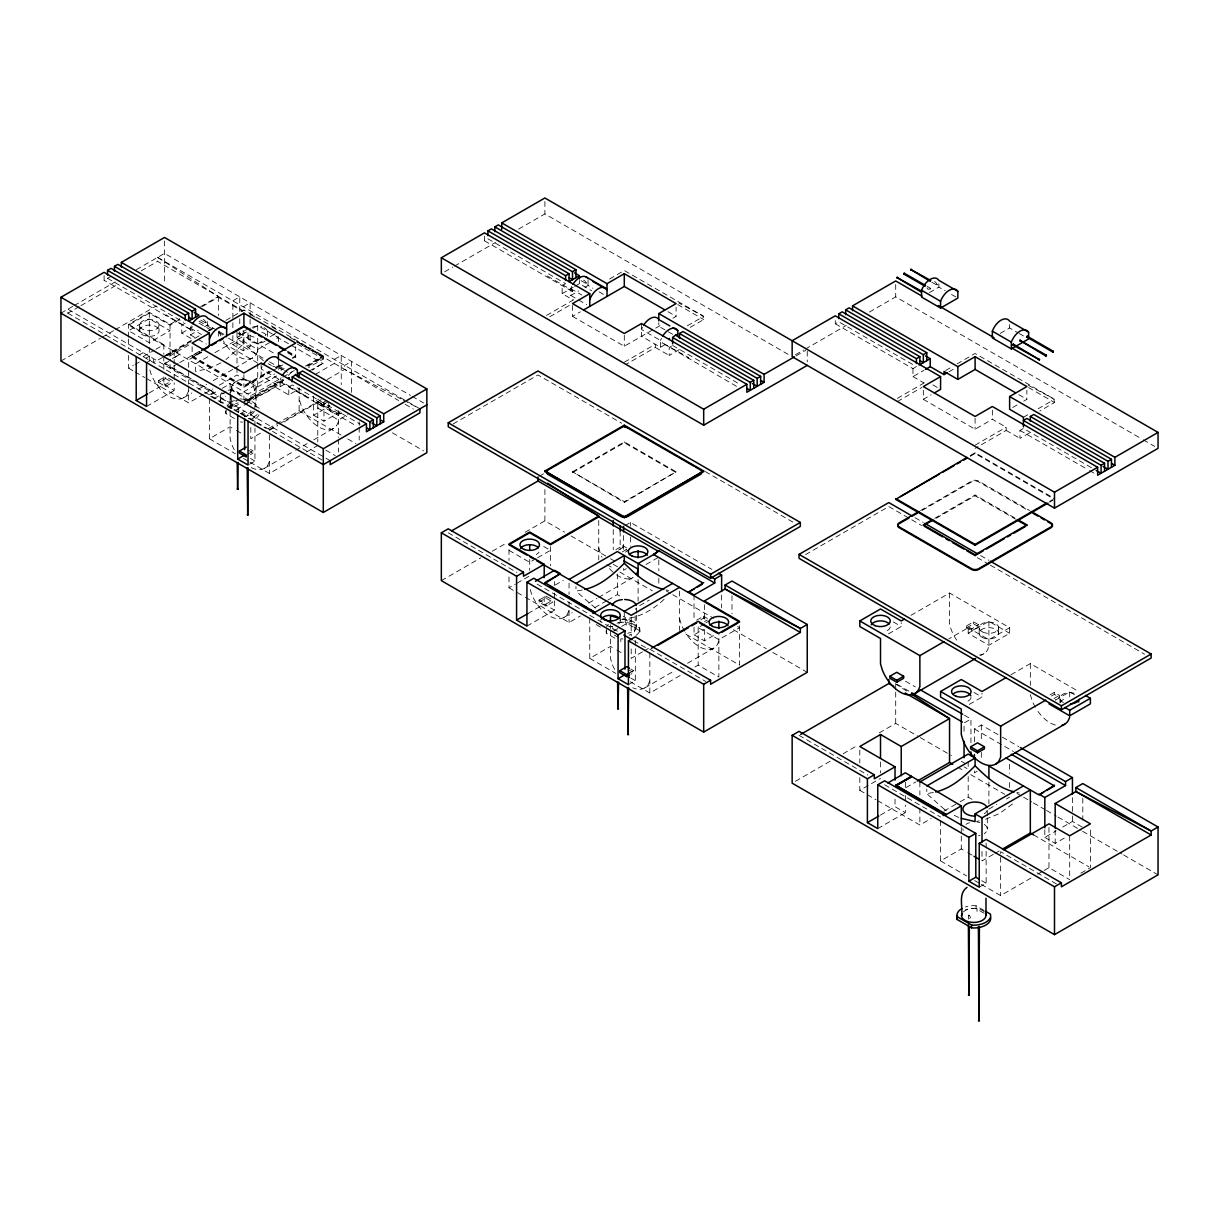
<?xml version="1.0" encoding="UTF-8"?>
<svg xmlns="http://www.w3.org/2000/svg" width="1219" height="1219" viewBox="0 0 1219 1219"><rect width="100%" height="100%" fill="white"/><g stroke="black" fill="none" stroke-linecap="round" stroke-linejoin="round"><path stroke-width="0.75" stroke-dasharray="5 3.75" d="M238.162 409.401C235.663 409.569 240.722 407.938 238.162 413.271M969.257 915.119C966.713 915.042 972.686 915.819 969.364 919.126M188.671 390.857L186.934 394.697A29.286 16.914 60 0 1 151.065 373.989L149.312 368.138M257.712 350.996L255.975 354.836A29.286 16.914 60 0 1 223.382 340.985M269.445 461.407L267.708 465.247A29.286 16.914 60 0 1 249.773 466.847M338.486 421.545L336.749 425.385A29.286 16.914 60 0 1 300.88 404.678L299.127 398.826M569.06 610.46L567.323 614.315A29.286 16.914 60 0 1 531.438 593.592L529.701 587.741M649.834 681.01L648.097 684.865A29.286 16.914 60 0 1 632.859 687.821M718.875 641.148L717.138 645.003A29.286 16.914 60 0 1 685.535 632.783M214.91 352.657L243.907 335.911L243.907 343.636L225.942 359.559M288.354 375.361L292.225 371.536L290.762 371.307M283.722 379.688C272.858 390.171 259.053 397.805 243.907 399.436L243.907 391.71L274.504 374.035M664.096 599.306C652.912 609.896 638.482 618.353 622.818 618.825M1012.547 803.946L999.26 813.667L984.251 819.762M220.929 362.912L210.171 368.047L195.573 371.536L195.573 363.811L208.464 356.375M104.103 275.524L104.103 280.309L111.005 276.317M60.95 313.192L72.744 306.38M74.1 305.603L115.195 281.879M136.391 269.628L164.504 253.4L410.498 395.428M330.197 460.675L67.853 309.199L67.853 313.192L79.281 306.594M80.911 305.649L118.441 283.981M141.282 270.801L157.601 261.369L242.871 310.601M60.95 361.022L100.4 338.242M102.046 337.297L113.55 330.654M115.195 329.709L156.291 305.984M128.605 337.145L128.605 324.345L149.312 312.399L170.035 324.345L179.696 318.768M200.632 306.685L218.353 296.446L157.601 257.392L157.601 261.369M179.696 319.561L170.035 325.153L149.312 313.192L128.605 325.153L250.809 395.703L281.406 378.027M202.247 306.548L218.353 297.253L242.703 311.302M185.212 323.157L181.768 325.153L181.768 333.122L194.034 340.208M138.966 355.049L143.111 352.657L143.111 356.634L154.264 350.203M181.768 333.122L192.754 326.783M155.849 349.274L163.818 344.672L163.818 354.165M128.605 355.415L128.605 368.199L133.389 365.441M134.974 364.511L139.758 361.753M146.128 358.081L149.312 356.238M191.368 325.884A13.836 7.984 -60 0 0 190.393 328.14L190.393 334.92L198.24 330.379M204.518 326.753L207.657 324.955L226.643 335.911M146.554 362.622L153.457 358.63L153.457 362.622L164.611 356.177M164.504 355.841L201.775 334.326M208.251 330.578L214.742 326.844M225.911 320.384L243.907 310.007L323.294 355.841L323.294 359.026L308.575 367.528M166.211 355.262L174.18 350.661L180.046 354.043L172.275 359.331M164.504 356.634L191.048 341.305M209.18 330.852L214.117 328.002M167.993 355.43L191.048 342.112M169.411 356.192L190.667 343.926M164.504 363.018L214.559 392.716L164.504 363.811L170.721 359.422M172.275 358.523L180.046 354.043M164.504 363.811L170.721 360.23M178.081 363.552L170.035 368.199L170.035 364.542M179.696 362.622L199.032 351.453M192.13 346.729L192.13 355.841L199.962 351.316M271.441 371.429L243.922 387.307L192.145 357.411L200.236 351.956M192.145 357.411L201.851 351.819M201.562 352.382L188.671 359.818L188.671 384.153M247.533 329.039L240.615 333.016L240.615 335.012L238.04 333.518M158.638 380.48L165.54 376.503L165.54 378.5L158.638 382.476L158.638 380.48L165.54 384.473L171.071 381.288M240.615 335.012L247.533 331.035M246.558 331.979L237.004 337.511L257.712 349.457L272.05 341.183M252.927 328.307L257.712 325.549L278.42 337.511L273.635 340.269M149.19 392.975L163.818 384.534L174.18 390.522L174.18 382.918M232.859 335.545L232.859 344.672L239.762 340.695L250.108 346.668L250.108 333.884M158.638 382.476L165.54 386.469L172.443 382.476L172.443 380.48L168.298 378.088M146.554 406.46L174.18 390.522M232.859 344.672L243.206 350.661L250.108 346.668M277.124 331.873L273.239 334.92L289.391 344.23M257.712 343.88L264.081 340.208M270.13 336.703L276.835 332.848M183.642 397.744L191.855 393.006M198.438 389.211L206.651 384.457M213.234 380.663L232.951 369.281M234.597 368.321L252.683 357.883M146.463 378.5L188.671 402.879L203.177 394.499M204.777 393.569L212.837 388.922M219.283 385.204L237.004 374.98L257.712 386.926L278.42 374.98M209.378 394.895L214.559 391.908M215.763 392.015L209.378 395.703L225.622 405.074M222.132 388.343L230.101 383.741L230.101 394.438M484.492 236.044L484.492 240.829L487.935 238.833L565.601 283.677L562.157 285.673L562.157 293.642L572.9 299.844M214.163 398.522L226.902 391.162M192.13 355.841L243.907 385.737L269.003 371.246M275.281 367.62L281.559 363.993M292.545 357.655L295.684 355.841L295.684 346.729M192.145 356.618L243.922 386.514L269.81 371.566M276.286 367.833L282.762 364.1M292.469 358.493L295.714 356.618L295.714 357.411L285.993 351.819M273.056 370.5L282.762 364.892M444.63 271.822L452.843 267.068M454.489 266.123L495.584 242.398M518.593 229.111L544.893 213.935L789.211 354.973M280.949 370.317L284.179 368.458M283.021 377.098L294.297 370.591M243.907 401.676L282.793 379.231M305.466 366.127L323.294 355.841L296.827 341.625M247.137 400.609L284.408 379.094M307.097 365.99L323.294 356.634L296.811 341.305M249.026 400.32L285.276 379.383M308.331 366.066L319.866 359.407A4.876 2.819 0 0 0 319.866 355.43L296.811 342.112M245.537 403.916L274.976 386.926L288.781 394.895L299.767 388.556M236.471 409.554L247.625 403.123M261.156 363.018L261.156 375.772L280.141 386.728L287.989 382.202M309.321 371.079L323.294 363.018L312.43 370.088M240.448 413.637L244.592 411.245L244.592 416.73M288.781 394.895L288.781 386.926L292.225 384.93L360.184 424.166M315.218 374.446L334.341 363.414L334.341 359.422L341.244 355.445L341.244 384.671M209.378 398.552L209.378 438.749L230.101 426.787L234.871 429.545M250.809 419.61L254.954 417.218L254.954 426.36M327.18 379.505L344.703 369.387L401.554 399.207M328.307 401.584L321.405 405.561L316.224 402.575L316.224 400.579L318.982 398.994M260.47 433.172L250.809 438.749L250.809 425.644M268.53 428.509L299.127 410.849L341.335 435.213M269.445 429.576L277.505 424.928M279.105 423.999L323.126 398.583M269.445 430.383L277.505 425.721M283.951 422.003L317.778 402.468L338.486 414.43L341.67 412.586M316.224 400.579L321.405 403.565L326.921 400.381M325.732 403.459L317.778 408.06L338.486 420.006L348.04 414.49M313.633 396.251L313.633 415.237L329.877 405.851M247.701 454.23L253.217 451.03L253.217 453.026L250.459 454.626M249.423 464.256L254.954 461.072L254.954 428.189M313.633 415.237L323.98 421.21L340.238 411.824M562.157 293.642L573.143 287.303M574.713 286.404L579.406 283.677L591.687 290.762M264.416 468.294L294.008 451.213M295.653 450.268L307.158 443.625M313.725 439.83L333.457 428.433M571.741 286.404A13.836 7.984 -60 0 0 570.782 288.659L570.782 295.44L578.629 290.914M584.907 287.288L588.046 285.475L592.784 288.217M249.971 462.184L269.445 473.429L300.057 455.754M306.502 452.036L317.778 445.529M546.523 315.416L574.332 299.371M609.576 279.029L624.296 270.527L703.683 316.361L703.683 319.561L688.964 328.048M549.799 316.727L571.056 304.445M572.503 305.436L572.503 316.361L580.351 311.835M453.133 423.953L537.99 374.964L621.614 423.237M572.503 316.361L624.296 346.257L654.1 329.054M655.67 328.14L661.947 324.513M672.934 318.174L676.073 316.361L676.073 307.249M624.296 362.211L655.35 344.261L655.35 347.461L625.926 364.451M687.333 325.808L703.683 316.361L678.876 303.043M641.544 323.538L641.544 336.292L660.53 347.263L668.378 342.722M671.471 346.12L669.17 347.461L669.17 355.43L680.141 349.091M539.377 476.202L543.506 473.81M572.534 471.799L624.311 441.903L676.088 471.799L624.311 502.487L572.534 471.799L624.311 501.695L676.088 471.799M572.534 472.606L624.311 442.71L676.088 472.606M835.289 320.597L835.289 323.797L838.748 321.801L916.414 366.645M795.428 354.775L803.656 350.036M805.302 349.091L846.397 325.351M869.406 312.064L895.706 296.887L1141.654 438.886M796.053 355.902L805.637 350.371M929.442 292.56L938.859 287.12L945.182 290.777M441.339 580.64L480.789 557.86M492.293 551.217L507.089 542.668M525.176 532.231L544.893 520.848L564.565 532.2M536.086 558.622L529.701 562.294L508.993 550.348M537.67 557.708L550.424 550.348L542.455 545.746M508.993 576.846L508.993 587.817L515.363 584.13M516.963 583.215L529.701 575.856M624.981 525.633L630.497 522.448L711.866 569.41M835.289 323.797L912.97 368.641L919.873 364.649M912.97 368.641L912.97 376.61L923.941 370.271M615.824 549.647L622.741 545.655L626.612 547.895M555.254 585.013L563.3 580.366M618.597 550.043L622.741 547.651L627.907 550.638L625.149 552.237M1000.205 333.412L1009.622 327.972L1017.53 332.543M539.027 600.098L545.929 596.121L552.832 600.098L552.832 602.095L545.929 606.087L539.027 602.095L539.027 600.098L545.929 604.091L552.832 600.098M622.391 551.841L626.536 549.449M539.027 602.095L545.929 598.102L552.832 602.095M897.336 398.384L926.775 381.395M945.67 370.485L950.576 367.65M957.113 363.872L975.093 353.48L1054.496 399.329L1054.496 402.514L1039.777 411.016M527.964 613.538L544.207 604.152L554.554 610.125L554.554 600.647M897.336 401.569L921.869 387.413M948.931 371.78L955.483 368.001M526.943 626.078L554.554 610.125M626.353 568.679L623.595 570.279L623.595 566.622M923.316 390.217L923.316 399.329L931.164 394.788M646.055 564.473L658.809 557.113M564.031 617.363L572.244 612.624M588.686 603.131L596.899 598.377M598.544 597.432L633.072 577.501A29.286 16.914 60 0 1 615.717 574.286M525.221 597.188L569.06 622.482L580.335 615.976M594.826 607.611L606.102 601.089M607.717 600.159L617.378 594.582L622.162 597.34M639.685 605.63L649.255 600.098M613.66 631.015L620.044 627.328M621.629 626.414L631.198 620.898L623.229 616.296M923.316 399.329L975.093 429.225L992.357 419.26L1006.163 427.229L1006.163 430.414L975.093 448.348M1012.76 407.481L1017.469 404.754M1023.731 401.142L1026.87 399.329L1026.87 390.217M589.767 618.17L589.767 658.367L610.475 646.405L615.26 649.163M975.093 445.164L1006.163 427.229M1023.427 417.264L1029.964 413.485M1038.146 408.761L1054.496 399.329L1028.028 385.113M970.233 455.54L975.093 452.737L1054.496 498.571M970.233 456.348L975.093 453.529L1054.496 499.379M1029.385 432.958L1019.968 438.383L1019.968 430.414L1023.427 428.418L1091.386 467.654M805.576 554.599L888.803 506.555L910.121 518.852M696.613 620.197L703.515 616.204L707.401 618.444M642.474 651.845L631.198 658.367L631.198 645.262M644.074 650.916L650.519 647.198M700.742 619.801L703.515 618.201L708.681 621.187L705.923 622.787M704.552 621.583L707.31 619.999M704.536 623.991L698.167 627.663L718.875 639.625L739.583 627.663L736.398 625.835M694.022 627.252L694.022 634.84L703.759 629.217M629.461 673.04L633.606 670.648L633.606 672.644L630.848 674.244M920.574 510.517L971.65 481.033A4.876 2.819 0 0 1 978.552 481.033L1029.628 510.517M922.219 510.365L971.65 481.84A4.876 2.819 0 0 1 978.552 481.84L1027.983 510.365M628.425 684.667L635.328 680.674L635.328 647.792M694.022 634.84L704.369 640.828L714.121 635.19M934.653 518.349L975.093 494.99L1015.549 518.349M936.268 518.212L975.093 495.783L1015.549 519.142M644.805 687.912L674.397 670.831M687.546 663.243L713.846 648.051M630.345 681.787L649.834 693.032L680.446 675.372M694.937 666.991L698.167 665.132L718.875 677.094L718.875 633.255M1049.635 501.375L1052.866 499.516M1049.635 502.182L1052.866 500.308M910.898 615.366L949.555 593.043L1009.622 627.724L1009.622 633.301L988.899 645.262L968.191 633.301L968.191 627.724L948.87 638.878M888.483 633.88L901.222 626.52L901.222 622.802M966.637 625.835L973.539 621.842L978.72 624.829L978.72 626.825L971.817 630.817L966.637 627.815L966.637 625.835L971.817 628.821L978.72 624.829M966.637 627.815L973.539 623.838L978.72 626.825M968.191 633.301L988.899 621.34L1009.622 633.301M1009.622 627.724L988.899 639.685L968.191 627.724M980.594 655.578L983.87 653.689M795.428 781.272L831.602 760.397M843.106 753.753L857.902 745.205M879.265 732.878L895.706 723.385L918.654 736.642M1010.993 674.747L1030.329 663.593L1079.028 691.706M969.257 704.43L981.996 697.07L981.996 693.352M970.949 742.752L970.949 718.997L964.046 722.989L964.046 732.116M859.806 777.554L859.806 790.354L880.514 778.392M974.408 741.746L974.408 728.962L981.31 724.985L1000.845 736.246M1050.184 694.784L1054.313 692.392L1059.494 695.379L1059.494 697.375L1055.349 699.767M1051.555 695.973L1054.313 694.388L1059.494 697.375M1053.978 698.563L1059.494 695.379M1055.349 700.178L1069.688 691.889L1074.457 694.647M906.052 787.565L915.728 781.973M880.392 815.13L895.02 806.688L905.367 812.677L905.367 805.073M877.756 828.615L905.367 812.677M977.166 771.216L974.408 772.816L974.408 769.159M877.665 800.654L919.873 825.019L931.148 818.513M944.024 811.077L958.53 802.711M960.145 801.782L968.191 797.119L972.975 799.877M988.899 809.081L996.868 804.479M1006.437 798.963L1009.622 797.119M940.58 820.707L940.58 860.904L961.288 848.942L966.073 851.7M993.272 854.382L981.996 860.904L981.996 847.799M994.887 853.452L999.717 850.664M1044.82 829.789L1044.82 837.377L1056.203 830.809M1062.694 827.061L1072.446 821.438L1082.792 827.411M979.238 887.203L986.141 883.226L986.141 850.329M1044.82 837.377L1055.182 843.365L1066.549 836.798M981.158 884.324L1000.647 895.569L1031.244 877.909M1037.689 874.191L1042.519 871.402M1044.134 870.457L1048.965 867.669L1069.688 879.63M1080.826 873.2L1090.396 867.669L1090.396 827.488M166.013 314.99L165.662 315.828L166.165 315.005L192.404 330.593L104.103 280.309M206.179 322.151C205.721 324.604 206.057 318.677 201.272 319.302M937.381 284.317C936.817 286.831 937.411 280.736 932.459 281.482M930.127 289.147C931.484 286.998 927.735 291.905 926.699 287.242M582.255 589.996L575.962 591.139L575.962 586.507M933.373 792.472L926.775 793.676L926.775 789.059M976.571 821.362L979.268 820.875M282.031 381.897L281.635 382.766L308.331 397.607L282.107 381.928L281.711 382.781M688.705 357.578L688.186 358.386L688.705 357.578L662.008 342.752L737.129 386.697M662.1 343.316L662.496 342.448M572.686 290.64L572.26 291.493L572.762 290.671L546.554 275.54L546.051 276.363L546.554 275.54M192.373 330.136L191.871 330.958M240.417 421.972L242.611 422.124M623.061 619.42L625.24 619.572L639.67 627.907L639.945 631.96A17.036 9.843 0 0 1 639.35 634.489M618.673 622.559A17.036 9.843 0 0 1 623.061 622.208L626.216 622.406A12.022 6.948 0 0 1 635.175 629.156A12.266 7.085 0 0 1 629.05 635.251M622.985 638.954L620.806 638.786L620.806 641.59L622.985 641.743M984.068 910.441L976.053 905.824L973.859 905.656A17.036 9.843 0 0 0 965.418 906.982M984.388 911.888A12.022 6.948 0 0 0 977.029 908.643L973.859 908.445A17.036 9.843 0 0 0 965.418 909.785M240.021 398.781L242.429 399.207M668.743 590.499L666.001 589.935M1016.814 792.472L1019.252 792.975M308.316 397.059L307.858 397.897M283.402 369.784L272.675 366.02M586.613 282.732C585.867 285.033 586.568 279.562 581.661 279.837M958.789 817.461L952.45 814.521M271.441 365.426L269.582 364.466M222.787 393.173L224.342 393.92M403.23 400.076L418.285 407.969M268.058 363.628L269.262 364.283M931.956 282.305L936.878 285.139M951.506 294.434L957.844 298.076M1019.114 333.457L1023.853 336.2M927.202 286.404L930.478 288.309M1143.3 439.83L1154.774 446.459M1028.562 387.551L1054.496 402.514M1018.779 394.651L1026.87 399.329M1019.968 430.414L1087.927 469.65M1089.557 470.58L1094.403 473.383M932.901 384.93L937.518 387.581M912.97 376.61L923.697 382.812M1006.163 430.414L1019.968 438.383M677.764 304.582L703.683 319.561M667.982 311.698L676.073 316.361M581.158 280.66L586.065 283.494M599.123 291.874L607.032 296.43M672.614 334.296L658.809 326.326L658.809 322.685M672.614 345.465L740.573 384.701M570.782 288.659L581.859 295.059M660.53 347.263L660.53 340.482L641.544 329.526A13.836 7.984 -60 0 1 642.52 327.256M484.492 240.829L572.26 291.493M570.782 295.44L577.105 299.097M578.69 300.011L586.705 304.628M655.35 347.461L669.17 355.43M915.027 517.709L923.24 522.448M980.625 555.574L988.822 560.313M911.751 519.797L921.594 525.48M977.348 557.662L988.822 564.29M990.453 565.235L1144.58 654.222M705.237 471.524L793.782 522.631M893.268 621.919L901.222 626.52M974.042 692.483L981.996 697.07M412.098 396.343L423.587 402.971M905.519 681.223L915.332 686.891M964.412 715.218L970.949 718.997M1002.46 737.19L1018.734 746.592M157.601 257.392L419.946 408.853M896.986 684.255L910.06 691.813M974.408 728.962L1013.461 751.513M250.672 314.685L257.27 318.479M272.096 327.042L278.679 330.852M290.213 337.511L295.166 340.36M296.507 341.579L398.689 400.563M405.196 404.312L413.409 409.066M297.375 344.063L323.294 359.026M291.006 345.16L323.294 363.811M287.593 351.163L295.684 355.841M287.623 351.956L295.714 356.618M238.589 332.848L275.799 354.318M200.769 320.125L205.676 322.974M278.42 365.807L283.174 368.549M198.941 321.115L212.06 328.688M218.612 332.467L226.81 337.206M228.456 338.151L267.814 360.87M269.445 361.814L287.486 372.237M392.427 432.821L423.572 450.801M571.132 535.994L608.845 557.769M610.475 558.713L615.397 561.548M666.229 590.895L671.151 593.744M672.781 594.689L713.785 618.353M733.457 629.705L766.248 648.645M772.8 652.424L807.237 672.309M920.299 737.586L951.445 755.567M961.288 761.25L966.21 764.084M1017.042 793.432L1021.964 796.281M1023.594 797.226L1031.792 801.95M1033.438 802.91L1044.912 809.538M1046.557 810.483L1056.385 816.151M1058.031 817.111L1080.979 830.352M1082.624 831.297L1121.983 854.016M1123.613 854.976L1158.05 874.846M199.032 323.157L211.298 330.242M613.248 564.29L617.683 566.85M964.046 766.827L967.017 768.534M223.229 343.103L257.316 362.79M606.864 564.595L613.355 568.344M619.846 572.092L652.317 590.834M957.677 767.132L964.168 770.88M970.659 774.629L1004.746 794.316M107.546 278.313L183.597 322.227M190.393 328.14L201.47 334.524M280.141 386.728L280.141 379.947L261.156 368.991A13.836 7.984 -60 0 1 262.131 366.736M338.486 413.637L317.778 401.676L317.778 441.872M288.781 386.926L356.74 426.162M190.393 334.92L196.731 338.562M198.301 339.476L206.316 344.108M347.826 438.962L355.948 443.655M686.007 634.215L739.583 665.132L739.583 623.945M1033.575 834.878L1088.765 866.739M128.605 324.345L163.818 344.672M230.101 389.318L250.809 401.28M259.281 408.289L244.867 399.969L244.867 402.758M639.945 631.96L639.67 630.695L625.24 622.36L625.24 619.572M325.732 450.116L335.301 455.647M67.853 313.192L321.999 459.929M448.242 532.81L516.947 572.473M537.137 584.13L589.767 614.513M649.834 649.194L705.664 681.421M799.054 735.347L867.76 775.01M884.659 784.762L940.58 817.05M1056.477 883.958L1000.647 851.731L1000.647 895.569M227.237 406.003L232.113 408.822M233.728 409.752L266.199 428.494M589.767 615.305L596.259 619.054M597.889 619.999L617.363 631.244M633.606 640.615L648.203 649.057M596.137 624.57L602.521 628.257M614.391 635.099L619.191 637.872M165.54 378.5L172.443 382.476M226.323 409.858A17.036 9.843 0 0 0 225.728 412.388L226.003 413.652L237.217 420.113M606.696 629.461A17.036 9.843 0 0 0 606.102 631.991L606.376 633.255L615.991 638.802M128.605 368.199L133.48 371.003M135.096 371.947L144.848 377.57M236.471 430.475L242.84 434.147M508.993 587.817L515.485 591.565M517.115 592.495L523.606 596.243M616.86 650.077L623.229 653.765M859.806 790.354L876.034 799.725M967.657 852.614L972.442 855.372M250.459 449.445L253.217 451.03M630.848 669.063L633.606 670.648M247.701 449.841L253.217 453.026M628.09 669.46L633.606 672.644M250.505 458.512L254.954 461.072M630.893 678.114L635.328 680.674M981.706 880.651L986.141 883.226M209.378 438.749L235.358 453.742M243.48 458.435L248.341 461.239M589.767 658.367L615.747 673.36M940.58 860.904L966.545 875.897M974.667 880.575L979.543 883.394M984.068 913.229L976.053 908.612L976.053 905.824M895.188 683.646L907.987 691.874M944.725 809.614L946.325 810.757M263.456 360.702L243.907 343.636M595.512 608.205L575.962 591.139M944.405 809.37L926.775 793.676M1030.329 694.617L1032.066 700.468A29.286 16.914 60 0 0 1035.358 707.325M679.516 618.429L681.253 624.296A29.286 16.914 60 0 0 684.545 631.137M598.742 547.88L600.479 553.731A29.286 16.914 60 0 0 601.988 557.205M219.222 331.202L220.09 334.128A29.286 16.914 60 0 0 222.468 339.309M1082.792 798.186L1082.792 820.113M1072.446 797.683L1072.446 814.124M1072.446 815.953L1072.446 821.438M1069.688 691.889L1069.688 697.344M1069.688 835.792L1069.688 877.802M1059.951 698.746L1059.951 702.464M1055.182 830.078L1055.182 843.365M1054.313 692.392L1054.313 694.388M1048.965 827.488L1048.965 867.669M1030.329 663.593L1030.329 685.489M1009.622 324.589L1009.622 327.972M1009.622 764.237L1009.622 773.379M1009.622 782.507L1009.622 787.992M998.635 627.252L998.635 632.829M992.357 410.148L992.357 419.26M988.899 621.34L988.899 646.786L987.161 650.626A29.286 16.914 60 0 1 979.588 655.014M988.899 782.095L988.899 803.687M987.299 810.665L987.299 816.547M987.299 817.919L987.299 829.24M986.141 843.03L986.141 848.515M981.31 724.985L981.31 741.426M981.31 752.382L981.31 759.696M979.177 628.196L979.177 633.773M977.029 908.643L977.029 911.431M975.093 418.285L975.093 429.225M975.093 452.737L975.093 453.529M975.093 494.99L975.093 495.783M973.539 621.842L973.539 623.838M971.817 628.821L971.817 630.817M968.404 915.256L968.389 919.126M968.191 761.555L968.191 767.178M968.191 776.533L968.191 797.119M961.288 827.351L961.288 848.942M949.555 593.043L949.555 624.067L951.292 629.918A29.286 16.914 60 0 0 958.881 643.053M938.859 283.737L938.859 287.12M919.873 781.973L919.873 795.078M919.873 808.182L919.873 825.019M905.367 782.293L905.367 787.992M905.367 795.58L905.367 803.184M895.706 284.484L895.706 296.887M895.706 684.758L895.706 690.274M895.706 692.118L895.706 723.385M895.02 799.1L895.02 806.688M880.514 761.951L880.514 772.907M859.806 750.157L859.806 762.942M807.237 351.224L807.237 361.845M731.994 595.649L731.994 613.919M721.633 595.146L721.633 607.946M704.369 604.761L704.369 621.842M704.369 629.431L704.369 640.828M703.515 616.204L703.515 618.201M698.167 626.779L698.167 665.132M694.022 594.979L694.022 619.663M679.516 591.063L679.516 630.467M658.809 559.871L658.809 570.842M658.809 578.141L658.809 585.455M649.834 652.851L649.834 693.032M639.67 627.907L639.67 630.695M638.101 579.558L638.101 601.15M636.486 608.129L636.486 614.01M636.486 615.382L636.486 626.688M635.328 640.493L635.328 645.963M635.175 615.839L635.175 629.156M631.198 617.18L631.198 635.907M630.497 522.448L630.497 526.09M630.497 537.061L630.497 546.188M626.216 622.406L626.216 625.195M624.296 335.332L624.296 346.257M624.311 441.903L624.311 442.71M624.311 501.695L624.311 502.487M624.296 611.328L624.296 619.054M623.595 535.568L623.595 552.009M622.741 545.655L622.741 547.651M620.151 531.073L620.151 549.342M620.227 615.61L620.227 621.187M617.378 573.997L617.378 594.582M613.248 529.579L613.248 549.678M610.475 624.814L610.475 628.41M610.475 630.208L610.475 658.29L612.212 664.142A29.286 16.914 60 0 0 615.519 670.999M606.376 630.467L606.376 633.255M598.742 520.513L598.742 559.902M588.046 280.385L588.046 285.475M579.406 280.492L579.406 283.677M569.06 583.093L569.06 594.415M569.06 601.896L569.06 622.482M554.554 581.661L554.554 585.455M554.554 593.043L554.554 598.742M550.424 546.615L550.424 565.89M545.929 596.121L545.929 598.102M545.929 604.091L545.929 606.087M544.893 201.531L544.893 213.935M544.893 489.566L544.893 520.848M544.207 596.563L544.207 604.152M529.701 559.414L529.701 570.37M508.993 549.449L508.993 560.405M359.194 421.774L359.194 425.431M359.194 427.259L359.194 440.044M351.605 392.472L351.605 361.418L344.703 365.41L344.703 369.387M338.486 410.635L338.486 437.377M338.486 439.206L338.486 452.005M328.749 402.94L328.749 408.533M323.98 402.224L323.98 421.21M321.298 356.618L321.298 357.411M321.405 403.565L321.405 405.561M299.127 387.871L299.127 410.849M278.42 336.612L278.42 342.082M278.42 360.336L278.42 369.494M274.976 383.741L274.976 386.926M269.445 435.061L269.445 473.429M267.433 331.446L267.433 337.023A9.767 5.638 0 0 0 261.856 332.406M257.712 325.549L257.712 331.004M257.712 338.272L257.712 361.753M257.712 363.552L257.712 386.926M256.097 386.713L256.097 407.085M254.786 407.634C255.853 398.247 257.3 381.212 244.09 379.414C236.73 378.484 229.842 385.097 230.482 392.472M250.809 395.703L250.809 403.184M250.809 410.666L250.809 418.163M250.108 317.443L250.108 302.83L243.206 306.807L243.206 310.464M250.108 319.271L250.108 332.056M247.975 337.983L247.975 332.391A9.767 5.638 0 0 0 255.99 337.465M243.907 310.007L243.907 310.799M243.907 374.797L243.907 385.737M243.922 386.514L243.922 387.307M243.206 330.562L243.206 350.661M239.762 311.47L239.762 296.842L232.859 300.834L232.859 320.932M239.762 318.768L239.762 324.254M239.762 331.553L239.762 340.695M237.004 331.918L237.004 365.609M237.004 367.483L237.004 374.98M232.859 322.761L232.859 328.231M231.701 386.713L231.701 393.95M231.701 395.764L231.701 407.085M230.482 394.377L230.482 407.695M230.101 396.205L230.101 408.807M230.101 410.605L230.101 438.688L231.839 444.539A29.286 16.914 60 0 0 235.13 451.38M226.003 410.849L226.003 413.652M220.349 395.398L220.349 400.99M218.353 296.446L218.353 315.492M218.353 331.157L218.353 338.471M207.657 321.557L207.657 324.955M188.671 386.027L188.671 402.879M174.18 350.661L174.18 363.948M174.18 365.837L174.18 381.029M170.035 324.345L170.035 357.228M165.54 384.473L165.54 386.469M164.504 240.996L164.504 282.838M163.818 356.07L163.818 369.357M163.818 376.945L163.818 384.534M159.064 325.443A9.767 5.638 0 0 1 144.01 329.877A9.767 5.638 0 0 1 144.878 320.125A9.767 5.638 0 0 1 159.064 325.443L159.064 331.019A9.767 5.638 0 0 1 144.01 335.454A9.767 5.638 0 0 1 144.878 325.702A9.767 5.638 0 0 1 159.064 331.019M149.312 312.399L149.312 360.854M139.575 324.848L139.575 330.44M128.605 338.973L128.605 348.101M613.066 572.138A29.286 16.914 60 0 1 608.068 566.865M538.996 552.085A9.767 5.638 0 0 1 536.238 554.523M620.029 619.724A9.767 5.638 0 0 1 618.673 623.96M612.517 626.414A9.767 5.638 0 0 1 609.972 626.52M600.937 622.071A9.767 5.638 0 0 1 600.723 620.593M616.997 623.122A12.266 7.085 0 0 1 623.077 622.178M606.696 626.673A17.036 9.843 0 0 1 608.403 624.326M639.35 631.686A17.051 9.843 0 0 1 634.947 636.074M621.629 619.602A12.205 7.04 0 0 1 636.105 624.722A12.205 7.04 0 0 1 627.694 633.24M614.65 630.787A12.205 7.04 0 0 1 614.193 630.436M613.081 629.278A12.205 7.04 0 0 1 612.563 628.44M612.228 627.572A12.205 7.04 0 0 1 612.09 626.246M636.196 608.083A12.205 7.04 0 0 1 635.495 609.348M660.53 340.482A13.836 7.984 -60 0 1 661.49 338.227M253.064 411.519A12.205 7.04 0 0 1 240.493 413.622M231.991 408.395A12.205 7.04 0 0 1 236.425 401.295M243.526 399.817A12.205 7.04 0 0 1 256.097 406.643M230.924 407.786A12.266 7.085 0 0 1 236.608 403.504M254.36 411.352A12.266 7.085 0 0 1 245.735 416.334M228.014 404.708A17.036 9.843 0 0 1 238.299 400.152M228.014 407.496A17.036 9.843 0 0 1 238.299 402.94M257.255 414.43A17.051 9.843 0 0 1 248.386 418.742M258.961 414.871A17.036 9.843 0 0 1 252.303 420.342M280.141 379.947A13.836 7.984 -60 0 1 281.117 377.692M319.866 354.622A4.876 2.819 0 0 1 319.866 358.615M247.381 400.472A4.876 2.819 0 0 1 246.375 400.914M167.216 355.217A4.876 2.819 0 0 1 167.993 354.622M238.284 404.342A9.767 5.638 0 0 1 229.583 406.902M220.548 402.453A9.767 5.638 0 0 1 225.667 396.251M341.792 413.363A9.767 5.638 0 0 1 331.263 411.854A9.767 5.638 0 0 1 329.648 405.653M228.06 390.187A9.767 5.638 0 0 1 239.381 397.44M234.536 400.716A9.767 5.638 0 0 1 222.833 399.466A9.767 5.638 0 0 1 221.904 392.625M265.163 341.137A9.767 5.638 0 0 1 251.404 341.808A9.767 5.638 0 0 1 250.245 333.869M264.005 327.621A9.767 5.638 0 0 1 265.163 335.56M252.135 327.301A9.767 5.638 0 0 1 261.856 326.829M963.33 911.949A12.266 7.085 0 0 1 973.89 908.414M987.009 810.62A12.205 7.04 0 0 1 984.251 813.743M984.251 824.349A12.205 7.04 0 0 1 984.251 833.674M979.939 835.472A12.205 7.04 0 0 1 978.507 835.777M963.193 830.55A12.205 7.04 0 0 1 962.903 828.783M965.936 824.349A12.205 7.04 0 0 1 969.562 822.734M977.013 822.048A12.205 7.04 0 0 1 979.939 822.551M1060.073 702.86A9.767 5.638 0 0 1 1066.366 698.548M1063.379 702.571A9.767 5.638 0 0 1 1062.221 694.632A9.767 5.638 0 0 1 1075.981 693.961M1055.364 725.061A29.286 16.914 60 0 1 1036.348 708.955M971.04 697.375A9.767 5.638 0 0 1 965.722 702.098M890.266 626.825A9.767 5.638 0 0 1 884.948 631.549M247.228 415.146L248.204 415.222L247.228 415.146M149.312 318.768L128.605 330.73L149.312 342.691L170.035 330.73L149.312 318.768M237.476 392.914A12.205 7.04 0 0 0 256.097 387.154A12.205 7.04 0 0 0 238.132 380.724A12.205 7.04 0 0 0 237.476 392.914M982.605 637.613A9.767 5.638 0 0 0 998.513 634.291A9.767 5.638 0 0 0 985.592 627.998A9.767 5.638 0 0 0 982.605 637.613M982.605 632.021A9.767 5.638 0 0 0 998.513 628.714A9.767 5.638 0 0 0 985.592 622.421A9.767 5.638 0 0 0 982.605 632.021"/><path stroke-width="1.5" d="M238.162 462.534L237.614 489.428L237.202 462.534M618.551 682.152L618.003 709.047L617.591 682.152M969.364 926.638L968.815 995.283L968.404 924.749M248.204 467.867L247.716 515.165L247.213 467.867M628.593 687.47L628.105 734.767L627.602 687.486M979.406 926.714L978.918 1021.019L978.415 926.73M636.364 574.454L638.101 570.599M1069.688 717.336L1067.935 721.176A29.286 16.914 60 0 1 1061.886 725.32M237.202 489.109L238.162 489.109M617.591 708.727L618.551 708.727M968.404 994.963L969.364 994.978M247.228 514.799L248.204 514.86M627.617 734.417L628.593 734.478M978.43 1020.653L979.406 1020.73M575.962 583.429L624.296 555.529L624.296 563.239C613.157 574.484 600.647 585.76 584.785 589.402M919.873 781.973L968.191 754.073L975.093 758.066L975.093 765.776C963.97 777.021 951.46 788.297 935.598 791.939M966.987 887.371C957.982 893.679 962.903 906.494 961.684 915.454A12.266 7.085 0 0 1 962.111 913.64M702.068 582.499L653.628 554.523L658.809 550.744L714.73 583.032L714.73 579.04L721.633 575.048L721.633 591.489M121.351 267.159L121.351 262.375L164.504 237.461L426.848 388.922L426.848 452.691L323.294 512.483L60.95 361.022L60.95 297.253L104.103 272.34L209.378 333.122L209.378 345.876M107.546 275.128L107.546 270.344L111.005 268.348L188.671 313.192L188.671 321.161L199.032 315.188L194.171 312.384M114.449 271.136L114.449 266.351L117.908 264.355L195.573 309.199L195.573 317.169M107.546 270.344L185.212 315.188L188.671 313.192M114.449 266.351L192.13 311.195L195.573 309.199M209.378 333.122L192.13 343.088L243.907 372.984L261.156 363.018L366.447 423.801L366.447 431.77L383.711 421.804L383.711 413.835L278.42 353.053L278.42 358.508M121.351 262.375L226.643 323.157L243.907 313.192L295.684 343.088L278.42 353.053M201.531 350.402L243.907 325.945L285.977 350.234M205.097 349.152L208.327 347.278M211.573 345.404L216.418 342.615M219.664 340.741L222.894 338.867M232.6 333.259L243.922 326.722L255.259 333.259M136.208 356.634L136.208 400.487L147.575 393.92M807.237 365.395L703.683 425.187L441.339 273.711L441.339 257.773L484.492 232.859L589.767 293.642L589.767 306.396M487.935 235.648L487.935 230.863L491.394 228.867L569.06 273.711L569.06 281.696L579.406 275.707L579.406 278.892M494.838 231.671L494.838 226.886L498.297 224.89L575.962 269.734L575.962 277.703M501.74 229.279L501.74 222.894L544.893 197.981L1054.496 492.202L1097.649 467.288L1097.649 475.258L1114.897 465.292L1114.897 457.323L1009.622 396.541L1009.622 409.294L1023.427 417.264L1023.427 426.833M292.225 381.745L292.225 376.961L295.684 374.964L373.349 419.808L373.349 427.778M299.127 377.768L299.127 372.984L302.586 370.987L380.252 415.831L380.252 423.801M239.412 451.03L246.314 455.022L246.314 457.018L239.412 453.026L239.412 451.03L246.314 447.053M237.69 415.222L237.69 459.075L244.592 455.083M487.935 230.863L565.601 275.707L569.06 273.711M494.838 226.886L572.503 271.73L575.962 269.734M589.767 293.642L572.503 303.607L624.296 333.503L641.544 323.538L746.836 384.32L746.836 392.289L764.084 382.339L764.084 374.355L658.809 313.573L658.809 320.871M501.74 222.894L607.032 283.677L624.296 273.711L676.073 303.607L658.809 313.573M60.95 297.253L323.294 448.714L366.447 423.801M292.225 376.961L369.89 421.804L373.349 419.808M299.127 372.984L376.808 417.812L380.252 415.831M383.711 413.835L426.848 388.922M583.49 310.022L624.296 286.465L664.736 309.824M426.848 404.86L323.294 464.652L60.95 313.192M448.242 422.795L537.99 370.972L800.334 522.433L800.334 526.425L710.586 578.248L448.242 426.772L448.242 422.795L710.586 574.256L800.334 522.433M672.614 343.865L672.614 337.495L676.225 334.478L675.829 335.347L753.738 380.343L753.738 388.312M679.516 338.288L679.516 333.503L682.975 331.507L760.641 376.351L760.641 384.32M544.893 471.022L624.296 425.187L703.683 471.022L624.296 517.664L544.893 471.022L624.296 516.856L703.683 471.022M544.893 471.814L574.728 454.596M575.673 454.047L589.554 446.032M590.255 445.621L624.296 425.98L693.961 466.207M725.092 585.013L800.334 628.471L800.334 632.448L725.092 589.006L725.092 585.013L731.994 581.036L807.237 624.478L807.237 672.309L703.683 732.101L441.339 580.64L441.339 532.81L448.242 528.817L523.5 572.26L523.5 576.252L544.207 564.29L544.207 577.577M451.502 530.92L537.99 480.987L598.742 516.064L550.424 543.964L529.701 532.002L508.993 543.964L544.207 564.29M838.748 318.616L838.748 313.832L842.192 311.835L919.873 356.679L919.873 364.649L930.219 358.676L930.219 366.645L944.024 374.614L947.3 372.724M845.651 314.624L845.651 309.839L849.11 307.843L926.775 352.687L926.775 360.656M852.553 310.632L852.553 305.862L895.706 280.949L921.945 296.095M441.339 257.773L703.683 409.234L746.836 384.32M672.614 337.495L750.279 382.339L753.738 380.343M679.516 333.503L757.182 378.347L760.641 376.351M764.084 374.355L794.453 356.832M940.58 308.041L957.844 298.076L957.844 291.311L938.859 280.34A13.836 7.984 -60 0 0 930.219 279.349A13.836 7.984 -60 0 0 921.594 290.305L921.594 297.086L940.58 308.041L940.58 301.276A13.836 7.984 -60 0 1 949.205 290.305A13.836 7.984 -60 0 1 957.844 291.311M441.339 532.81L516.582 576.252L523.5 572.26M516.582 576.252L516.582 620.09L526.943 626.078L526.943 582.225L533.846 578.248L624.981 630.863L624.981 669.216M838.748 313.832L916.414 358.676L919.873 356.679M845.651 309.839L923.316 354.683L926.775 352.687M535.446 581.311L554.554 570.279L560.42 573.661L544.893 583.429M560.42 573.661L544.893 582.621L594.948 612.319M925.511 369.357L930.219 366.645M569.06 579.436L617.378 551.537L739.583 622.086M516.582 620.09L527.964 613.538M934.303 392.99L940.58 389.364L940.58 376.61L923.316 386.575L975.093 416.471L992.357 406.506L1097.649 467.288M852.553 305.862L957.844 366.645L975.093 356.679L1026.87 386.575L1009.622 396.541M658.809 550.744L653.628 554.523M655.624 553.38L638.101 563.498L638.101 575.962M944.024 374.614L944.024 371.429L957.844 379.399L975.093 369.433L1015.549 392.792M1011.343 348.908L1028.607 338.943L1028.607 332.162L1009.622 321.207A13.836 7.984 -60 0 0 1000.982 320.201A13.836 7.984 -60 0 0 992.357 331.172L992.357 337.937L1011.343 348.908L1011.343 342.128A13.836 7.984 -60 0 1 1019.968 331.172A13.836 7.984 -60 0 1 1028.607 332.162M592.952 613.477L610.475 603.359M624.296 611.328L672.614 583.429M679.516 587.406L631.198 615.305L536.589 560.694M694.358 588.807L688.156 592.388L703.683 582.621M697.466 587.009L702.129 584.328M526.943 582.225L618.079 634.84L624.981 630.863M714.73 583.032L694.022 594.979L688.156 591.596M618.079 634.84L618.079 678.693L628.425 684.667L628.425 640.828L635.328 636.836L710.586 680.278L710.586 684.27L800.334 632.448M1030.329 421.241L1030.329 416.471L1033.788 414.475L1111.454 459.319L1111.454 467.288M990.453 561.258L1151.147 654.024L1151.147 658.016L1061.399 709.824L799.054 558.363L799.054 554.386L888.803 502.563L911.751 515.82M1048.005 503.112L975.093 545.213L895.706 499.379L967.002 457.415M900.567 496.56L939.453 474.115M942.698 472.241L954.035 465.688M957.281 463.829L960.511 461.955M963.757 460.081L967.002 458.207M651.449 648.264L698.167 621.294L718.875 633.255L739.583 621.294L704.369 600.967L725.092 589.006L800.334 628.471L807.237 624.478M657.894 645.339L688.491 627.663M691.722 625.804L696.552 623.016M629.461 675.036L626.703 676.636L619.801 672.644L619.801 670.648L626.703 666.671L629.461 668.256M618.079 678.693L624.981 674.701L629.415 677.261M619.801 670.648L626.703 674.64L629.461 673.04M918.928 511.477L899.15 522.89A4.876 2.819 0 0 0 899.15 526.882L971.65 568.724A4.876 2.819 0 0 0 978.552 568.724L1051.037 526.882A4.876 2.819 0 0 0 1051.037 522.89L1031.274 511.477M909.039 517.984L899.15 523.682A4.876 2.819 0 0 0 899.15 527.675L971.65 569.532A4.876 2.819 0 0 0 978.552 569.532L1051.037 527.675A4.876 2.819 0 0 0 1051.037 523.682L1047.746 521.778M912.33 516.079L917.282 513.229M722.059 632.204L737.983 623.016M931.407 520.208L923.316 524.886L975.093 554.782L1026.87 524.886L1026.87 525.679L1017.164 520.071M923.316 525.679L933.023 520.071M628.425 640.828L703.683 684.27L710.586 680.278M1104.551 463.296L1026.87 418.452L1023.427 420.448L1101.092 465.292L1104.551 463.296L1104.551 471.265M1030.329 416.471L1107.995 461.3L1111.454 459.319M1114.897 457.323L1158.05 432.41L1158.05 448.348L1054.496 508.14L792.152 356.679L792.152 340.726L835.289 315.812L940.58 376.61M895.706 498.571L975.093 544.421L1046.39 503.249M859.806 620.943L919.873 655.624L919.873 686.647L918.12 690.487A29.286 16.914 60 0 1 882.251 669.78L880.514 663.928L880.514 638.482L859.806 626.52L859.806 620.943L880.514 608.982L901.222 620.943L904.452 619.084M967.002 550.897L975.093 555.574L983.184 550.897M986.43 549.038L1004.227 538.752M1007.458 536.893L1010.703 535.019M1013.934 533.16L1025.255 526.608M919.873 655.624L944.024 641.666M889.84 676.286L896.742 672.294L903.645 676.286L903.645 678.282L896.742 682.259L889.84 678.282L889.84 676.286L896.742 680.263L903.645 676.286M1075.889 787.55L1151.147 831.008L1151.147 834.985L1075.889 791.542L1075.889 787.55L1082.792 783.573L1158.05 827.015L1158.05 874.846L1054.496 934.638L792.152 783.177L792.152 735.347L799.054 731.354L874.297 774.796L874.297 778.789L895.02 766.827L895.02 780.114M800.685 734.402L888.803 683.524L893.725 686.373M914.829 693.55L975.657 658.428M940.58 691.493L1000.647 726.174L1000.647 757.197L998.91 761.037A29.286 16.914 60 0 1 963.025 740.329L961.288 734.478L961.288 709.031L940.58 697.07L940.58 691.493L961.288 679.532L981.996 691.493L1006.163 677.551M911.187 693.931L949.555 718.601L901.222 746.5L880.514 734.539L859.806 746.5L895.02 766.827M792.152 735.347L867.395 778.789L874.297 774.796M877.756 784.762L884.659 780.785L975.794 833.4L975.794 877.238L968.892 881.23L968.892 837.377L877.756 784.762L877.756 828.615L867.395 822.627L867.395 778.789M887.843 782.933L905.367 772.816L911.233 776.198L961.288 805.896L961.288 825.553M918.303 799.009L895.706 785.965L911.233 776.198M895.706 785.965L911.233 776.991L895.706 785.173L939.3 811.031M1000.647 726.174L1045.75 700.133M970.614 746.836L977.516 742.843L984.419 746.836L984.419 748.832L977.516 752.809L970.614 748.832L970.614 746.836L977.516 750.828L984.419 746.836M917.343 781.044L949.555 762.454L952.801 764.328M799.054 554.386L1061.399 705.847L1151.147 654.024M926.775 785.965L975.093 758.066M867.395 822.627L878.762 816.075M1064.903 707.477L1069.688 710.235L1090.396 698.274L1090.396 703.851L1069.688 715.812L1048.965 703.851M995.618 764.1L1064.644 724.238M943.171 815.557L945.761 814.063L945.761 814.856L942.531 812.997L945.761 814.856L961.288 805.896M961.288 818.36L975.093 821.591L975.093 813.865L1023.427 785.965M975.093 813.865L981.996 817.858L1030.329 789.942L1030.329 833.004L1002.947 848.805M988.899 778.499L988.899 766.035L1038.954 794.925L1054.496 785.173M1040.508 794.041L1043.616 792.243M1046.725 790.445L1054.496 785.965L1006.056 758.005M968.892 837.377L975.794 833.4M1015.092 752.458L1065.543 781.577L1072.446 777.6L1072.446 794.041M1038.954 794.133L1044.82 797.516L1065.543 785.569L1065.543 781.577M968.892 881.23L979.238 887.203L979.238 843.365L986.141 839.373L1061.399 882.815L1061.399 886.807L1151.147 834.985M1055.182 828.173L1055.182 803.504L1075.889 791.542L1151.147 831.008L1158.05 827.015M1003.862 849.872L1048.965 823.831L1069.688 835.792L1090.396 823.831L1055.182 803.504M979.238 843.365L1054.496 886.807L1061.399 882.815M1012.989 344.947L1013.233 344.078L1012.837 344.947L1039.533 359.773L1013.355 344.139M921.93 291.371L896.879 277.429L921.427 292.194M897.001 278.023L897.352 277.185M1052.926 352.139L1026.596 336.947L1027.16 336.185L1053.323 351.285L1052.805 352.078L1053.323 351.285M1046.42 355.247L1019.785 340.299L1045.948 356.085L1046.42 355.247L1045.948 356.085M1019.815 340.97L1020.212 340.101M903.828 274.016L904.193 273.147L903.767 274.001L925.053 286.282M961.913 908.536A17.036 9.843 0 0 0 956.915 915.454L957.189 916.718L971.604 925.038L973.798 925.191A17.051 9.843 0 0 0 990.148 917.937M957.509 915.713A17.036 9.843 0 0 0 956.915 918.242L957.189 919.507L971.604 927.827L973.798 927.994A17.036 9.843 0 0 0 990.742 918.197L990.468 914.143L985.668 911.37M617.987 617.896L610.475 615.824L610.475 621.218M1027.206 336.261L1026.718 337.008M1039.563 359.27L1039.045 360.077M663.791 589.402C647.914 585.76 635.419 574.469 624.296 563.239M1014.269 791.862C998.544 788.16 986.156 776.93 975.093 765.776M930.828 280.538L910.684 269.445L930.326 281.36M910.669 270.008L911.172 269.186M904.315 273.224L925.556 285.459M921.594 290.305L940.58 301.276M992.357 331.172L1011.343 342.128M938.34 305.558L994.079 337.739M1012.12 348.162L1158.05 432.41M925.373 355.872L930.219 358.676M1111.667 463.418L1114.897 465.292M920.086 360.794L923.316 362.652L923.316 354.683M1103.149 466.481L1107.995 469.285L1107.995 461.3M1096.231 470.458L1101.092 473.262L1101.092 465.292M1032.92 513.229L1037.857 516.079M1041.148 517.984L1044.454 519.888M1018.779 520.208L1026.87 524.886M585.867 276.789L604.853 287.745M592.784 281.437L607.032 289.665A13.836 7.984 -60 0 0 598.392 288.659A13.836 7.984 -60 0 0 589.767 299.63M660.393 320.475L669.886 325.945M673.04 327.774L677.794 330.517L677.794 335.591M574.56 272.904L579.406 275.707M760.854 380.465L764.084 382.339M569.273 277.825L572.503 279.7L572.503 271.73M752.336 383.513L757.182 386.316L757.182 378.347M747.049 388.434L750.279 390.309L750.279 382.339M924.871 523.393L977.348 553.685M924.931 526.608L942.729 536.893M945.974 538.752L949.205 540.626M952.45 542.501L963.772 549.038M695.318 466.953L703.683 471.814M1085.519 695.455L1090.396 698.274M718.372 573.174L721.633 575.048M920.238 689.725L962.781 714.273M1020.364 747.521L1072.446 777.6M711.469 577.166L714.73 579.04M911.705 692.758L962.416 722.044M905.214 693.001L949.555 718.601L949.555 762.454M1011.267 754.226L1065.543 785.569M658.809 551.537L598.742 516.856L550.424 544.756L529.701 532.81L508.993 544.756L526.852 555.072M258.489 335.134L261.735 337.008M264.965 338.867L276.286 345.404M279.532 347.278L284.377 350.082M225.058 328.216L207.657 318.174A13.836 7.984 -60 0 0 192.572 323.705M297.406 376.762L297.406 369.982L278.42 359.026A13.836 7.984 -60 0 0 263.334 364.557M380.465 419.93L383.711 421.804M623.762 560.801L638.101 569.075M188.884 317.306L192.13 319.165L192.13 311.195M371.947 422.993L376.808 425.797L376.808 417.812M366.66 427.915L369.89 429.774L369.89 421.804M699.752 623.016L717.275 633.133M1030.329 833.004L1033.575 834.878M530.097 556.946L533.343 558.82M895.706 785.173L945.761 814.063M549.739 586.217L552.969 588.091M556.199 589.95L586.872 607.656M590.103 609.53L593.333 611.389M921.534 800.883L939.3 811.138M623.854 634.992L631.975 639.685M974.042 856.302L978.811 859.06M975.794 877.238L978.75 878.945M136.208 400.487L146.554 406.46L146.554 362.622M237.69 459.075L248.051 465.048L248.051 421.21M547.59 483.166L598.742 516.064M1069.688 710.235L1069.688 715.812M1061.399 705.847L1061.399 709.824M1054.496 492.202L1054.496 508.14M1054.496 886.807L1054.496 934.638M1044.82 797.516L1044.82 827.884M985.988 898.281L985.988 915.393A12.266 7.085 0 0 1 973.646 922.448A12.266 7.085 0 0 1 961.441 915.317M981.996 817.858L981.996 842.177M977.516 750.828L977.516 752.809M975.093 356.679L975.093 369.433M975.093 544.421L975.093 545.213M975.093 554.782L975.093 555.574M974.408 754.546L974.408 758.188M971.604 925.038L971.604 927.827M970.949 751.879L970.949 755.536M964.046 741.259L964.046 757.7M957.844 366.645L957.844 379.399M957.189 916.718L957.189 919.507M916.414 358.676L916.414 363.445M901.222 746.5L901.222 775.726M896.742 680.263L896.742 682.259M888.803 679.547L888.803 683.524M880.514 734.539L880.514 758.294M718.875 621.157L718.875 628.44M710.586 574.256L710.586 578.248M703.683 409.234L703.683 425.187M703.683 684.27L703.683 732.101M638.101 550.607L638.101 557.875M626.703 674.64L626.703 676.636M624.296 273.711L624.296 286.465M624.296 425.187L624.296 425.98M624.296 516.856L624.296 517.664M623.595 526.425L623.595 531.911M620.151 525.602L620.151 531.073M613.248 520.452L613.248 525.922M607.032 283.677L607.032 296.43M565.601 275.707L565.601 280.492M537.99 476.995L537.99 480.987M529.701 544.802L529.701 550.272M419.946 408.853L419.946 412.845L330.197 464.652L330.197 460.675M323.294 448.714L323.294 512.483M244.592 418.544L244.592 449.613M243.907 313.192L243.907 325.945M226.643 323.157L226.643 335.911M185.212 315.188L185.212 319.972M520.422 548.596A9.767 5.638 0 0 1 528.939 544.725A9.767 5.638 0 0 1 538.402 547.788M629.263 554.721A9.767 5.638 0 0 1 638.558 551.491A9.767 5.638 0 0 1 647.274 555.209M572.96 284.24A13.836 7.984 -60 0 1 588.046 278.694M601.196 619.145A9.767 5.638 0 0 1 609.713 615.275A9.767 5.638 0 0 1 619.176 618.338M710.037 625.271A9.767 5.638 0 0 1 719.332 622.04A9.767 5.638 0 0 1 728.063 625.758M612.228 605.447A12.205 7.04 0 0 1 622.376 599.58M624.677 599.504A12.205 7.04 0 0 1 636.348 605.447M662.709 336.048A13.836 7.984 -60 0 1 677.794 330.517M643.723 325.092A13.836 7.984 -60 0 1 658.809 319.561M701.519 471.067A4.876 2.819 0 0 1 700.255 473.795M701.519 471.875A4.876 2.819 0 0 1 700.255 474.587L627.77 516.445A4.876 2.819 0 0 1 620.867 516.445L548.367 474.587A4.876 2.819 0 0 1 546.935 472.606A4.876 2.819 0 0 0 548.367 473.795M627.77 515.652A4.876 2.819 0 0 1 623.046 516.384M621.873 516.094A4.876 2.819 0 0 1 620.867 515.652M624.311 427.138A4.876 2.819 0 0 1 625.576 427.229M626.749 427.503A4.876 2.819 0 0 1 627.77 427.96M547.102 471.067A4.876 2.819 0 0 1 547.59 470.397M282.32 375.528A13.836 7.984 -60 0 1 297.406 369.982M209.378 339.095A13.836 7.984 -60 0 1 218.018 328.14A13.836 7.984 -60 0 1 226.643 329.13M985.592 913.58A12.022 6.948 0 0 1 985.988 915.393M975.474 816.12A12.205 7.04 0 0 1 962.949 809.751A12.205 7.04 0 0 1 973.189 802.117A12.205 7.04 0 0 1 987.009 807.542M953.106 694.007A9.767 5.638 0 0 1 963.071 691.539A9.767 5.638 0 0 1 970.842 695.897M1077.703 700.635A9.767 5.638 0 0 1 1078.861 701.946M1079.287 699.264A9.767 5.638 0 0 1 1070.495 703.881M871.235 624.783A9.767 5.638 0 0 1 879.752 620.913A9.767 5.638 0 0 1 889.215 623.96M288.446 378.469L289.071 377.981L288.446 378.469M295.348 374.507L295.379 374.385M668.835 338.989L669.444 338.501L668.835 338.989M524.383 549.495A9.767 5.638 0 0 0 539.453 545.061A9.767 5.638 0 0 0 525.267 539.743A9.767 5.638 0 0 0 524.383 549.495M631.792 555.849A9.767 5.638 0 0 0 647.7 552.527A9.767 5.638 0 0 0 634.779 546.234A9.767 5.638 0 0 0 631.792 555.849M605.157 620.044A9.767 5.638 0 0 0 620.227 615.61A9.767 5.638 0 0 0 606.041 610.292A9.767 5.638 0 0 0 605.157 620.044M712.566 626.398A9.767 5.638 0 0 0 728.474 623.092A9.767 5.638 0 0 0 715.553 616.784A9.767 5.638 0 0 0 712.566 626.398M955.97 696.217A9.767 5.638 0 0 0 971.04 691.783A9.767 5.638 0 0 0 956.854 686.48A9.767 5.638 0 0 0 955.97 696.217M875.196 625.667A9.767 5.638 0 0 0 890.266 621.233A9.767 5.638 0 0 0 876.08 615.93A9.767 5.638 0 0 0 875.196 625.667"/></g></svg>
